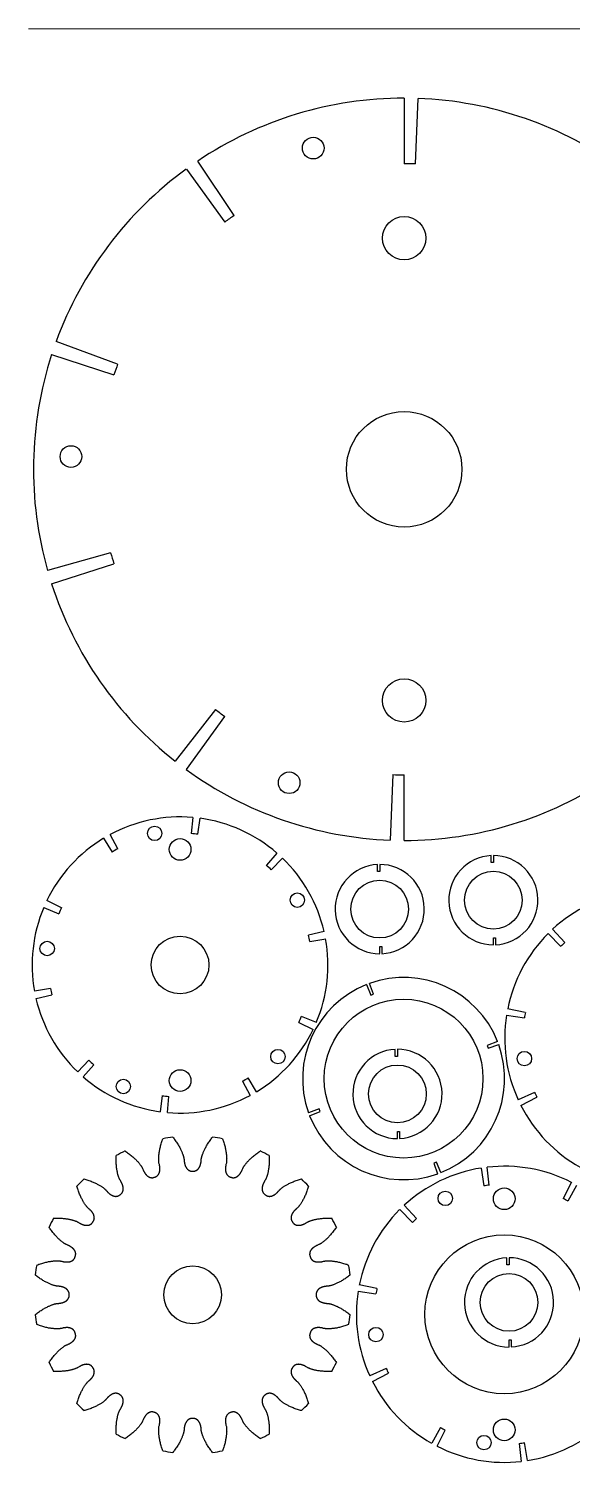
# Model space of a CAD drawing. Header units: millimetres. Extents: x 10 to 216, y 1 to 200.
# Drawn here: x 10.5 to 85.8, y 1.3 to 199.8 of the extents above; entities that cross this region are included whole.
import ezdxf

# ---------------------------------------------------------------- set-up
doc = ezdxf.new("R2010")
doc.units = ezdxf.units.MM

msp = doc.modelspace()

# ---------------------------------------------------------------- linework, layer by layer
at = {"color": 7, "linetype": 'Continuous', "lineweight": 18}
msp.add_line((10.46, 199.82), (209.36, 199.82), dxfattribs=at)
at = {"color": 7, "linetype": 'Continuous', "lineweight": 25}
for p, q in [((62.51, 190.19), (62.51, 181.12)), ((64.1, 181.09), (64.45, 190.16)), ((38.95, 173.95), (33.9, 181.49)), ((32.32, 180.38), (37.65, 173.04)), ((22.8, 153.39), (14.28, 156.52)), ((13.65, 154.69), (22.28, 151.89)), ((21.82, 127.27), (13.09, 124.79)), ((13.65, 122.94), (22.28, 125.75)), ((36.38, 105.55), (30.77, 98.42)), ((32.32, 97.26), (37.65, 104.6)), ((60.92, 96.55), (60.58, 87.48)), ((62.51, 87.44), (62.51, 96.52)), ((33.2, 90.61), (33.01, 88.38)), ((33.92, 88.28), (34.23, 90.5)), ((20.86, 87.74), (22.02, 85.82)), ((22.82, 86.27), (21.76, 88.25)), ((44.88, 85.68), (43.41, 83.99)), ((44.08, 83.37), (45.63, 84.99)), ((58.82, 83.13), (58.82, 84.1)), ((59.12, 84.11), (59.12, 83.13)), ((74.57, 84.36), (74.57, 85.33)), ((74.87, 84.36), (74.57, 84.36)), ((74.87, 85.33), (74.87, 84.36)), ((59.12, 83.13), (58.82, 83.13)), ((12.57, 78.16), (14.64, 77.29)), ((15.01, 78.12), (12.99, 79.1)), ((51.42, 74.83), (49.24, 74.33)), ((49.42, 73.43), (51.63, 73.83)), ((74.87, 72.98), (74.87, 73.96)), ((74.87, 73.96), (75.17, 73.96)), ((75.17, 73.96), (75.17, 72.99)), ((82.45, 74.54), (84.22, 72.77)), ((84.76, 73.3), (83.07, 75.14)), ((59.12, 71.76), (59.12, 72.73)), ((59.12, 72.73), (59.41, 72.73)), ((59.41, 72.73), (59.41, 71.76)), ((58.24, 66.17), (57.71, 67.64)), ((13.49, 66.94), (11.28, 66.55)), ((11.49, 65.54), (13.67, 66.05)), ((57.29, 67.48), (57.87, 66.02)), ((57.87, 66.02), (58.24, 66.17)), ((79.3, 63.6), (76.85, 64.1)), ((47.89, 62.25), (49.91, 61.27)), ((50.34, 62.21), (48.27, 63.08)), ((76.7, 63.25), (79.17, 62.86)), ((75.45, 59.61), (73.99, 59.03)), ((61.28, 57.54), (61.28, 58.51)), ((61.58, 58.52), (61.58, 57.54)), ((73.99, 59.03), (74.14, 58.66)), ((74.14, 58.66), (75.61, 59.18)), ((18.82, 57), (17.27, 55.38)), ((18.03, 54.69), (19.5, 56.39)), ((61.58, 57.54), (61.28, 57.54)), ((40.09, 54.1), (41.15, 52.13)), ((42.04, 52.63), (40.88, 54.55)), ((28.99, 52.1), (28.68, 49.88)), ((29.7, 49.76), (29.9, 52)), ((80.58, 52.55), (78.31, 51.51)), ((78.68, 50.74), (80.91, 51.87)), ((50.73, 50.27), (49.25, 49.74)), ((49.41, 49.32), (50.87, 49.9)), ((50.87, 49.9), (50.73, 50.27)), ((61.58, 46.17), (61.58, 47.14)), ((61.58, 47.14), (61.88, 47.14)), ((61.88, 47.14), (61.88, 46.17)), ((67, 42.9), (66.63, 42.76)), ((66.63, 42.76), (67.15, 41.28)), ((67.58, 41.44), (67, 42.9)), ((73.17, 42.08), (73.57, 39.61)), ((74.31, 39.72), (74.03, 42.2)), ((85.69, 40.1), (84.55, 37.87)), ((85.22, 37.52), (86.45, 39.69)), ((61.89, 36.33), (63.65, 34.56)), ((64.2, 35.08), (62.51, 36.92)), ((76.74, 28.68), (76.74, 29.65)), ((77.04, 28.68), (76.74, 28.68)), ((77.04, 29.66), (77.04, 28.68)), ((58.74, 25.39), (56.29, 25.89)), ((56.13, 25.04), (58.6, 24.65)), ((77.04, 17.31), (77.04, 18.28)), ((77.04, 18.28), (77.33, 18.28)), ((77.33, 18.28), (77.33, 17.31)), ((60.01, 14.34), (57.74, 13.3)), ((58.12, 12.53), (60.34, 13.66)), ((67.54, 6.15), (66.32, 3.98)), ((67.07, 3.57), (68.21, 5.8)), ((79.59, 1.59), (79.2, 4.06)), ((78.45, 3.95), (78.74, 1.47))]:
    msp.add_line(p, q, dxfattribs=at)
for centre, radius in [((49.91, 183.29), 1.5), ((62.51, 170.82), 3), ((62.51, 138.82), 8), ((16.33, 140.58), 1.5), ((62.51, 106.82), 3), ((46.57, 95.43), 1.5), ((27.93, 88.41), 1), ((31.45, 86.19), 1.5), ((59.12, 77.93), 4), ((74.87, 79.16), 4), ((47.7, 79.17), 1), ((13.03, 72.47), 1), ((31.45, 70.19), 4), ((62.43, 54.46), 11), ((45.02, 57.51), 1), ((79.17, 57.23), 1), ((31.45, 54.19), 1.5), ((61.58, 52.34), 4), ((23.59, 53.37), 1), ((68.21, 37.87), 1), ((76.38, 37.83), 1.5), ((76.38, 21.83), 11), ((33.2, 24.53), 4), ((77.04, 23.48), 4), ((58.6, 19.02), 1), ((76.38, 5.83), 1.5), ((73.57, 4.06), 1)]:
    msp.add_circle(centre, radius, dxfattribs=at)
for centre, radius, start, end in [((62.51, 138.82), 51.38, 90, 123.8452), ((62.51, 138.82), 51.38, 54, 87.8452), ((62.51, 138.82), 42.3, 87.8452, 90), ((62.51, 138.82), 51.38, 126, 159.8452), ((62.51, 138.82), 42.3, 123.8452, 126), ((62.51, 138.82), 51.38, 162, 195.8452), ((62.51, 138.82), 42.3, 159.8452, 162), ((62.51, 138.82), 42.3, 195.8452, 198), ((62.51, 138.82), 51.38, 198, 231.8452), ((62.51, 138.82), 42.3, 231.8452, 234), ((62.51, 138.82), 51.38, 234, 267.8452), ((62.51, 138.82), 42.3, 267.8452, 270), ((62.51, 138.82), 51.38, 270, 303.8452), ((31.45, 70.19), 20.5, 85.1019, 118.2299), ((31.45, 70.19), 20.5, 49.1019, 82.2299), ((31.45, 70.19), 20.5, 121.1019, 154.2299), ((31.45, 70.19), 18.26, 82.2299, 85.1019), ((31.45, 70.19), 18.26, 118.2299, 121.1019), ((31.45, 70.19), 18.26, 46.2299, 49.1019), ((31.45, 70.19), 20.5, 13.1019, 46.2299), ((59.12, 77.93), 6.18, 92.76, 270), ((59.12, 77.93), 6.18, 272.76, 90), ((74.87, 79.16), 6.18, 92.76, 270), ((74.87, 79.16), 6.18, 272.76, 90), ((96.95, 60.05), 20.5, 99, 132.5964), ((31.45, 70.19), 20.5, 157.1019, 190.2299), ((31.45, 70.19), 18.26, 154.2299, 157.1019), ((31.45, 70.19), 18.26, 10.2299, 13.1019), ((31.45, 70.19), 20.5, 337.1019, 10.2299), ((96.95, 60.05), 20.5, 135, 168.5964), ((96.95, 60.05), 18, 132.5964, 135), ((62.43, 54.46), 14, 21.5558, 109.7135), ((31.45, 70.19), 20.5, 193.1019, 226.2299), ((31.45, 70.19), 18.26, 190.2299, 193.1019), ((62.43, 54.46), 14, 111.5558, 199.7135), ((96.95, 60.05), 18, 168.5964, 171), ((31.45, 70.19), 18.26, 334.2299, 337.1019), ((96.95, 60.05), 20.5, 171, 204.5964), ((31.45, 70.19), 20.5, 301.1019, 334.2299), ((61.58, 52.34), 6.18, 92.76, 270), ((61.58, 52.34), 6.18, 272.76, 90), ((62.43, 54.46), 14, 291.5558, 19.7135), ((31.45, 70.19), 18.26, 226.2299, 229.1019), ((31.45, 70.19), 20.5, 229.1019, 262.2299), ((31.45, 70.19), 18.26, 298.2299, 301.1019), ((31.45, 70.19), 18.26, 262.2299, 265.1019), ((31.45, 70.19), 20.5, 265.1019, 298.2299), ((96.95, 60.05), 18, 204.5964, 207), ((96.95, 60.05), 20.5, 207, 240.5964), ((62.43, 54.46), 14, 201.5558, 289.7135), ((33.2, 24.53), 22, 97.1903, 100.8097), ((33.2, 24.53), 22, 79.1903, 82.8097), ((33.2, 24.53), 22, 115.1903, 118.8097), ((33.2, 24.53), 22, 61.1903, 64.8097), ((76.38, 21.83), 20.5, 99, 132.5964), ((76.38, 21.83), 20.5, 63, 96.5964), ((33.2, 24.53), 22, 133.1903, 136.8097), ((33.2, 24.53), 22, 43.1903, 46.8097), ((76.38, 21.83), 18, 96.5964, 99), ((76.38, 21.83), 18, 60.5964, 63), ((76.38, 21.83), 20.5, 135, 168.5964), ((33.2, 24.53), 22, 151.1903, 154.8097), ((33.2, 24.53), 22, 25.1903, 28.8097), ((76.38, 21.83), 18, 132.5964, 135), ((33.2, 24.53), 22, 169.1903, 172.8097), ((33.2, 24.53), 22, 7.1903, 10.8097), ((77.04, 23.48), 6.18, 92.76, 270), ((77.04, 23.48), 6.18, 272.76, 90), ((76.38, 21.83), 20.5, 171, 204.5964), ((76.38, 21.83), 18, 168.5964, 171), ((33.2, 24.53), 22, 187.1903, 190.8097), ((33.2, 24.53), 22, 349.1903, 352.8097), ((33.2, 24.53), 22, 205.1903, 208.8097), ((33.2, 24.53), 22, 331.1903, 334.8097), ((76.38, 21.83), 18, 204.5964, 207), ((76.38, 21.83), 20.5, 207, 240.5964), ((33.2, 24.53), 22, 223.1903, 226.8097), ((33.2, 24.53), 22, 313.1903, 316.8097), ((76.38, 21.83), 18, 240.5964, 243), ((76.38, 21.83), 20.5, 279, 312.5964), ((33.2, 24.53), 22, 241.1903, 244.8097), ((33.2, 24.53), 22, 295.1903, 298.8097), ((76.38, 21.83), 18, 276.5964, 279), ((33.2, 24.53), 22, 259.1903, 262.8097), ((33.2, 24.53), 22, 277.1903, 280.8097), ((76.38, 21.83), 20.5, 243, 276.5964)]:
    msp.add_arc(centre, radius, start, end, dxfattribs=at)
for points in [[(23.83, 44.43), (23.99, 44.33), (24.23, 44.16), (24.54, 43.92), (24.78, 43.74), (24.99, 43.55), (25.18, 43.38), (25.35, 43.21), (25.51, 43.05), (25.65, 42.89), (25.77, 42.75), (25.87, 42.61), (25.97, 42.49), (26.04, 42.38), (26.11, 42.28), (26.16, 42.2), (26.2, 42.13), (26.23, 42.07), (26.28, 41.97), (26.31, 41.87), (26.36, 41.76), (26.39, 41.7), (26.42, 41.65), (26.44, 41.59), (26.47, 41.54), (26.5, 41.49), (26.53, 41.44), (26.56, 41.39), (26.59, 41.34), (26.63, 41.3), (26.66, 41.25), (26.69, 41.21), (26.73, 41.17), (26.77, 41.13), (26.8, 41.09), (26.84, 41.05), (26.88, 41.02), (26.92, 40.98), (26.96, 40.95), (27.01, 40.92), (27.05, 40.89), (27.1, 40.86), (27.15, 40.83), (27.2, 40.81), (27.26, 40.79), (27.32, 40.77), (27.38, 40.76), (27.44, 40.75), (27.5, 40.74), (27.57, 40.74), (27.64, 40.74), (27.7, 40.75), (27.76, 40.76), (27.83, 40.78), (27.91, 40.81), (27.98, 40.83), (28.05, 40.86), (28.11, 40.88), (28.17, 40.91), (28.22, 40.95), (28.28, 40.99), (28.32, 41.03), (28.37, 41.08), (28.41, 41.13), (28.44, 41.17), (28.48, 41.22), (28.5, 41.27), (28.53, 41.32), (28.55, 41.37), (28.57, 41.42), (28.59, 41.48), (28.6, 41.53), (28.62, 41.58), (28.63, 41.63), (28.64, 41.68), (28.64, 41.74), (28.65, 41.79), (28.65, 41.85), (28.66, 41.9), (28.66, 41.96), (28.66, 42.01), (28.65, 42.07), (28.65, 42.13), (28.65, 42.19), (28.64, 42.24), (28.63, 42.3), (28.62, 42.36), (28.61, 42.43), (28.6, 42.49), (28.57, 42.6), (28.54, 42.71), (28.52, 42.82), (28.51, 42.88), (28.5, 42.96), (28.5, 43.06), (28.49, 43.18), (28.49, 43.31), (28.49, 43.46), (28.5, 43.64), (28.51, 43.82), (28.53, 44.03), (28.57, 44.25), (28.61, 44.49), (28.66, 44.75), (28.72, 45.02), (28.8, 45.31), (28.91, 45.68), (29.01, 45.96), (29.07, 46.14)], [(30.44, 46.35), (30.56, 46.21), (30.74, 45.97), (30.96, 45.65), (31.12, 45.4), (31.27, 45.16), (31.4, 44.93), (31.51, 44.72), (31.61, 44.52), (31.69, 44.33), (31.76, 44.15), (31.82, 43.99), (31.87, 43.85), (31.91, 43.72), (31.94, 43.61), (31.96, 43.51), (31.98, 43.43), (31.99, 43.37), (32.01, 43.26), (32.01, 43.15), (32.02, 43.03), (32.03, 42.97), (32.04, 42.91), (32.05, 42.85), (32.06, 42.79), (32.07, 42.73), (32.08, 42.67), (32.1, 42.61), (32.11, 42.56), (32.13, 42.51), (32.15, 42.45), (32.17, 42.4), (32.19, 42.35), (32.21, 42.3), (32.23, 42.25), (32.26, 42.21), (32.29, 42.16), (32.31, 42.11), (32.34, 42.07), (32.38, 42.03), (32.41, 41.98), (32.45, 41.94), (32.49, 41.9), (32.53, 41.86), (32.58, 41.83), (32.62, 41.79), (32.68, 41.76), (32.73, 41.73), (32.79, 41.71), (32.85, 41.68), (32.92, 41.67), (32.99, 41.65), (33.05, 41.65), (33.12, 41.65), (33.2, 41.65), (33.28, 41.65), (33.35, 41.65), (33.41, 41.65), (33.48, 41.67), (33.54, 41.68), (33.61, 41.71), (33.66, 41.73), (33.72, 41.76), (33.77, 41.79), (33.82, 41.83), (33.87, 41.86), (33.91, 41.9), (33.95, 41.94), (33.99, 41.98), (34.02, 42.03), (34.05, 42.07), (34.08, 42.11), (34.11, 42.16), (34.14, 42.21), (34.16, 42.25), (34.19, 42.3), (34.21, 42.35), (34.23, 42.4), (34.25, 42.45), (34.26, 42.51), (34.28, 42.56), (34.3, 42.61), (34.31, 42.67), (34.32, 42.73), (34.34, 42.79), (34.35, 42.85), (34.36, 42.91), (34.37, 42.97), (34.37, 43.03), (34.39, 43.15), (34.39, 43.26), (34.4, 43.37), (34.41, 43.43), (34.43, 43.51), (34.45, 43.61), (34.49, 43.72), (34.52, 43.85), (34.57, 43.99), (34.63, 44.15), (34.71, 44.33), (34.79, 44.52), (34.89, 44.72), (35, 44.93), (35.13, 45.16), (35.27, 45.4), (35.43, 45.65), (35.66, 45.97), (35.83, 46.21), (35.95, 46.35)], [(37.32, 46.14), (37.39, 45.96), (37.49, 45.68), (37.6, 45.31), (37.68, 45.02), (37.74, 44.75), (37.79, 44.49), (37.83, 44.25), (37.86, 44.03), (37.88, 43.82), (37.9, 43.64), (37.91, 43.46), (37.91, 43.31), (37.9, 43.18), (37.9, 43.06), (37.89, 42.96), (37.88, 42.88), (37.87, 42.82), (37.86, 42.71), (37.82, 42.6), (37.8, 42.49), (37.79, 42.43), (37.77, 42.36), (37.77, 42.3), (37.76, 42.24), (37.75, 42.19), (37.75, 42.13), (37.74, 42.07), (37.74, 42.01), (37.74, 41.96), (37.74, 41.9), (37.74, 41.85), (37.75, 41.79), (37.75, 41.74), (37.76, 41.68), (37.77, 41.63), (37.78, 41.58), (37.79, 41.53), (37.81, 41.48), (37.82, 41.42), (37.84, 41.37), (37.87, 41.32), (37.89, 41.27), (37.92, 41.22), (37.95, 41.17), (37.99, 41.13), (38.03, 41.08), (38.07, 41.03), (38.12, 40.99), (38.17, 40.95), (38.23, 40.91), (38.29, 40.88), (38.35, 40.86), (38.41, 40.83), (38.49, 40.81), (38.56, 40.78), (38.63, 40.76), (38.69, 40.75), (38.76, 40.74), (38.83, 40.74), (38.89, 40.74), (38.96, 40.75), (39.02, 40.76), (39.08, 40.77), (39.14, 40.79), (39.19, 40.81), (39.24, 40.83), (39.29, 40.86), (39.34, 40.89), (39.39, 40.92), (39.43, 40.95), (39.47, 40.98), (39.52, 41.02), (39.55, 41.05), (39.59, 41.09), (39.63, 41.13), (39.67, 41.17), (39.7, 41.21), (39.74, 41.25), (39.77, 41.3), (39.8, 41.34), (39.83, 41.39), (39.86, 41.44), (39.89, 41.49), (39.92, 41.54), (39.95, 41.59), (39.98, 41.65), (40.01, 41.7), (40.03, 41.76), (40.08, 41.87), (40.12, 41.97), (40.17, 42.07), (40.2, 42.13), (40.24, 42.2), (40.29, 42.28), (40.35, 42.38), (40.43, 42.49), (40.52, 42.61), (40.63, 42.75), (40.75, 42.89), (40.89, 43.05), (41.04, 43.21), (41.22, 43.38), (41.41, 43.55), (41.62, 43.74), (41.85, 43.92), (42.16, 44.16), (42.4, 44.33), (42.56, 44.43)], [(18.14, 40.57), (18.32, 40.52), (18.6, 40.43), (18.97, 40.3), (19.25, 40.19), (19.51, 40.09), (19.75, 39.98), (19.96, 39.87), (20.16, 39.76), (20.34, 39.66), (20.5, 39.56), (20.64, 39.47), (20.77, 39.38), (20.88, 39.3), (20.97, 39.22), (21.04, 39.16), (21.1, 39.1), (21.15, 39.06), (21.22, 38.98), (21.29, 38.89), (21.37, 38.81), (21.41, 38.76), (21.46, 38.71), (21.5, 38.67), (21.54, 38.63), (21.59, 38.59), (21.63, 38.55), (21.68, 38.51), (21.72, 38.48), (21.77, 38.45), (21.81, 38.41), (21.86, 38.38), (21.9, 38.35), (21.95, 38.33), (22, 38.3), (22.05, 38.28), (22.09, 38.26), (22.14, 38.24), (22.2, 38.22), (22.25, 38.2), (22.3, 38.19), (22.35, 38.18), (22.41, 38.17), (22.47, 38.16), (22.52, 38.16), (22.58, 38.16), (22.65, 38.16), (22.71, 38.17), (22.77, 38.19), (22.83, 38.2), (22.9, 38.23), (22.96, 38.26), (23.01, 38.29), (23.07, 38.33), (23.13, 38.38), (23.2, 38.42), (23.26, 38.47), (23.3, 38.51), (23.35, 38.56), (23.39, 38.61), (23.43, 38.66), (23.46, 38.72), (23.49, 38.78), (23.51, 38.83), (23.53, 38.89), (23.55, 38.95), (23.56, 39), (23.57, 39.06), (23.57, 39.11), (23.58, 39.17), (23.58, 39.22), (23.58, 39.28), (23.57, 39.33), (23.57, 39.38), (23.56, 39.44), (23.55, 39.49), (23.54, 39.54), (23.52, 39.59), (23.51, 39.65), (23.49, 39.7), (23.47, 39.75), (23.46, 39.81), (23.43, 39.86), (23.41, 39.91), (23.39, 39.97), (23.36, 40.02), (23.33, 40.08), (23.3, 40.13), (23.27, 40.19), (23.21, 40.29), (23.15, 40.38), (23.1, 40.48), (23.07, 40.54), (23.04, 40.61), (23, 40.7), (22.96, 40.81), (22.91, 40.94), (22.87, 41.08), (22.82, 41.25), (22.78, 41.43), (22.74, 41.63), (22.7, 41.86), (22.66, 42.1), (22.63, 42.35), (22.61, 42.63), (22.59, 42.93), (22.58, 43.32), (22.59, 43.61), (22.6, 43.8)], [(43.8, 43.8), (43.81, 43.61), (43.81, 43.32), (43.8, 42.93), (43.79, 42.63), (43.77, 42.35), (43.74, 42.1), (43.7, 41.86), (43.66, 41.63), (43.62, 41.43), (43.57, 41.25), (43.53, 41.08), (43.48, 40.94), (43.44, 40.81), (43.4, 40.7), (43.36, 40.61), (43.33, 40.54), (43.3, 40.48), (43.25, 40.38), (43.18, 40.29), (43.12, 40.19), (43.09, 40.13), (43.06, 40.08), (43.04, 40.02), (43.01, 39.97), (42.99, 39.91), (42.96, 39.86), (42.94, 39.81), (42.92, 39.75), (42.9, 39.7), (42.89, 39.65), (42.87, 39.59), (42.86, 39.54), (42.85, 39.49), (42.84, 39.44), (42.83, 39.38), (42.82, 39.33), (42.82, 39.28), (42.82, 39.22), (42.82, 39.17), (42.82, 39.11), (42.83, 39.06), (42.84, 39), (42.85, 38.95), (42.86, 38.89), (42.88, 38.83), (42.91, 38.78), (42.93, 38.72), (42.97, 38.66), (43, 38.61), (43.05, 38.56), (43.09, 38.51), (43.14, 38.47), (43.2, 38.42), (43.26, 38.38), (43.32, 38.33), (43.38, 38.29), (43.44, 38.26), (43.5, 38.23), (43.56, 38.2), (43.63, 38.19), (43.69, 38.17), (43.75, 38.16), (43.81, 38.16), (43.87, 38.16), (43.93, 38.16), (43.99, 38.17), (44.04, 38.18), (44.1, 38.19), (44.15, 38.2), (44.2, 38.22), (44.25, 38.24), (44.3, 38.26), (44.35, 38.28), (44.4, 38.3), (44.45, 38.33), (44.49, 38.35), (44.54, 38.38), (44.58, 38.41), (44.63, 38.45), (44.67, 38.48), (44.72, 38.51), (44.76, 38.55), (44.81, 38.59), (44.85, 38.63), (44.9, 38.67), (44.94, 38.71), (44.98, 38.76), (45.03, 38.81), (45.1, 38.89), (45.17, 38.98), (45.25, 39.06), (45.29, 39.1), (45.35, 39.16), (45.43, 39.22), (45.52, 39.3), (45.63, 39.38), (45.75, 39.47), (45.9, 39.56), (46.06, 39.66), (46.24, 39.76), (46.43, 39.87), (46.65, 39.98), (46.89, 40.09), (47.15, 40.19), (47.42, 40.3), (47.79, 40.43), (48.07, 40.52), (48.26, 40.57)], [(13.92, 35.13), (14.11, 35.14), (14.4, 35.14), (14.8, 35.13), (15.09, 35.12), (15.37, 35.09), (15.63, 35.06), (15.87, 35.03), (16.09, 34.99), (16.29, 34.95), (16.48, 34.9), (16.64, 34.86), (16.79, 34.81), (16.91, 34.77), (17.02, 34.72), (17.12, 34.69), (17.19, 34.65), (17.25, 34.63), (17.34, 34.57), (17.43, 34.51), (17.54, 34.45), (17.59, 34.42), (17.65, 34.39), (17.7, 34.36), (17.76, 34.34), (17.81, 34.31), (17.86, 34.29), (17.92, 34.27), (17.97, 34.25), (18.02, 34.23), (18.08, 34.22), (18.13, 34.2), (18.18, 34.19), (18.24, 34.18), (18.29, 34.17), (18.34, 34.16), (18.4, 34.15), (18.45, 34.15), (18.5, 34.15), (18.56, 34.15), (18.61, 34.15), (18.67, 34.16), (18.72, 34.17), (18.78, 34.18), (18.83, 34.19), (18.89, 34.21), (18.95, 34.23), (19, 34.26), (19.06, 34.29), (19.11, 34.33), (19.17, 34.37), (19.22, 34.42), (19.26, 34.47), (19.3, 34.52), (19.35, 34.59), (19.4, 34.65), (19.43, 34.71), (19.47, 34.77), (19.5, 34.83), (19.52, 34.89), (19.54, 34.95), (19.55, 35.02), (19.56, 35.08), (19.57, 35.14), (19.57, 35.2), (19.56, 35.26), (19.56, 35.32), (19.55, 35.37), (19.54, 35.43), (19.52, 35.48), (19.51, 35.53), (19.49, 35.58), (19.47, 35.63), (19.45, 35.68), (19.42, 35.73), (19.4, 35.77), (19.37, 35.82), (19.34, 35.87), (19.31, 35.91), (19.28, 35.96), (19.25, 36), (19.21, 36.05), (19.17, 36.09), (19.14, 36.14), (19.1, 36.18), (19.05, 36.22), (19.01, 36.27), (18.97, 36.31), (18.92, 36.35), (18.83, 36.43), (18.74, 36.5), (18.66, 36.58), (18.62, 36.62), (18.57, 36.68), (18.5, 36.76), (18.43, 36.85), (18.35, 36.96), (18.26, 37.08), (18.16, 37.22), (18.06, 37.38), (17.96, 37.56), (17.86, 37.76), (17.75, 37.98), (17.64, 38.22), (17.53, 38.47), (17.42, 38.75), (17.29, 39.12), (17.21, 39.4), (17.16, 39.58)], [(49.24, 39.58), (49.19, 39.4), (49.1, 39.12), (48.97, 38.75), (48.87, 38.47), (48.76, 38.22), (48.65, 37.98), (48.54, 37.76), (48.43, 37.56), (48.33, 37.38), (48.23, 37.22), (48.14, 37.08), (48.05, 36.96), (47.97, 36.85), (47.9, 36.76), (47.83, 36.68), (47.78, 36.62), (47.73, 36.58), (47.65, 36.5), (47.56, 36.43), (47.48, 36.35), (47.43, 36.31), (47.39, 36.27), (47.34, 36.22), (47.3, 36.18), (47.26, 36.14), (47.22, 36.09), (47.19, 36.05), (47.15, 36), (47.12, 35.96), (47.09, 35.91), (47.05, 35.87), (47.03, 35.82), (47, 35.77), (46.97, 35.73), (46.95, 35.68), (46.93, 35.63), (46.91, 35.58), (46.89, 35.53), (46.87, 35.48), (46.86, 35.43), (46.85, 35.37), (46.84, 35.32), (46.83, 35.26), (46.83, 35.2), (46.83, 35.14), (46.83, 35.08), (46.84, 35.02), (46.86, 34.95), (46.88, 34.89), (46.9, 34.83), (46.93, 34.77), (46.96, 34.71), (47, 34.65), (47.05, 34.59), (47.09, 34.52), (47.14, 34.47), (47.18, 34.42), (47.23, 34.37), (47.28, 34.33), (47.34, 34.29), (47.39, 34.26), (47.45, 34.23), (47.5, 34.21), (47.56, 34.19), (47.62, 34.18), (47.67, 34.17), (47.73, 34.16), (47.78, 34.15), (47.84, 34.15), (47.89, 34.15), (47.95, 34.15), (48, 34.15), (48.05, 34.16), (48.11, 34.17), (48.16, 34.18), (48.21, 34.19), (48.27, 34.2), (48.32, 34.22), (48.37, 34.23), (48.42, 34.25), (48.48, 34.27), (48.53, 34.29), (48.59, 34.31), (48.64, 34.34), (48.69, 34.36), (48.75, 34.39), (48.8, 34.42), (48.86, 34.45), (48.96, 34.51), (49.05, 34.57), (49.15, 34.63), (49.21, 34.65), (49.28, 34.69), (49.37, 34.72), (49.48, 34.77), (49.61, 34.81), (49.76, 34.86), (49.92, 34.9), (50.1, 34.95), (50.31, 34.99), (50.53, 35.03), (50.77, 35.06), (51.03, 35.09), (51.3, 35.12), (51.6, 35.13), (51.99, 35.14), (52.29, 35.14), (52.48, 35.13)], [(11.59, 28.65), (11.77, 28.72), (12.04, 28.81), (12.42, 28.93), (12.71, 29), (12.98, 29.07), (13.23, 29.12), (13.47, 29.16), (13.69, 29.19), (13.9, 29.21), (14.09, 29.23), (14.26, 29.23), (14.41, 29.24), (14.55, 29.23), (14.66, 29.23), (14.76, 29.22), (14.84, 29.21), (14.91, 29.2), (15.01, 29.18), (15.12, 29.15), (15.24, 29.13), (15.3, 29.11), (15.36, 29.1), (15.42, 29.09), (15.48, 29.09), (15.54, 29.08), (15.6, 29.07), (15.66, 29.07), (15.71, 29.07), (15.77, 29.07), (15.82, 29.07), (15.88, 29.07), (15.93, 29.08), (15.99, 29.08), (16.04, 29.09), (16.09, 29.1), (16.15, 29.11), (16.2, 29.12), (16.25, 29.14), (16.3, 29.15), (16.35, 29.17), (16.4, 29.19), (16.45, 29.22), (16.5, 29.25), (16.55, 29.28), (16.6, 29.32), (16.65, 29.36), (16.69, 29.4), (16.73, 29.45), (16.77, 29.5), (16.81, 29.56), (16.84, 29.62), (16.87, 29.67), (16.89, 29.74), (16.91, 29.82), (16.94, 29.89), (16.96, 29.96), (16.97, 30.02), (16.98, 30.09), (16.99, 30.16), (16.99, 30.22), (16.98, 30.29), (16.97, 30.35), (16.95, 30.41), (16.94, 30.47), (16.91, 30.52), (16.89, 30.57), (16.87, 30.62), (16.84, 30.67), (16.81, 30.72), (16.78, 30.76), (16.74, 30.8), (16.71, 30.84), (16.67, 30.88), (16.64, 30.92), (16.6, 30.96), (16.56, 30.99), (16.52, 31.03), (16.47, 31.06), (16.43, 31.1), (16.38, 31.13), (16.33, 31.16), (16.29, 31.19), (16.24, 31.22), (16.18, 31.25), (16.13, 31.28), (16.08, 31.31), (16.02, 31.34), (15.96, 31.36), (15.86, 31.41), (15.75, 31.45), (15.65, 31.5), (15.6, 31.53), (15.52, 31.57), (15.44, 31.62), (15.34, 31.68), (15.23, 31.76), (15.11, 31.85), (14.98, 31.96), (14.83, 32.08), (14.68, 32.22), (14.52, 32.37), (14.35, 32.55), (14.17, 32.74), (13.99, 32.95), (13.8, 33.18), (13.56, 33.49), (13.39, 33.73), (13.29, 33.89)], [(53.11, 33.89), (53, 33.73), (52.83, 33.49), (52.6, 33.18), (52.41, 32.95), (52.23, 32.74), (52.05, 32.55), (51.88, 32.37), (51.72, 32.22), (51.56, 32.08), (51.42, 31.96), (51.29, 31.85), (51.16, 31.76), (51.05, 31.68), (50.96, 31.62), (50.87, 31.57), (50.8, 31.53), (50.75, 31.5), (50.65, 31.45), (50.54, 31.41), (50.43, 31.36), (50.38, 31.34), (50.32, 31.31), (50.26, 31.28), (50.21, 31.25), (50.16, 31.22), (50.11, 31.19), (50.06, 31.16), (50.01, 31.13), (49.97, 31.1), (49.92, 31.06), (49.88, 31.03), (49.84, 30.99), (49.8, 30.96), (49.76, 30.92), (49.72, 30.88), (49.69, 30.84), (49.65, 30.8), (49.62, 30.76), (49.59, 30.72), (49.56, 30.67), (49.53, 30.62), (49.5, 30.57), (49.48, 30.52), (49.46, 30.47), (49.44, 30.41), (49.43, 30.35), (49.42, 30.29), (49.41, 30.22), (49.41, 30.16), (49.41, 30.09), (49.42, 30.02), (49.44, 29.96), (49.45, 29.89), (49.48, 29.82), (49.5, 29.74), (49.53, 29.67), (49.55, 29.62), (49.59, 29.56), (49.62, 29.5), (49.66, 29.45), (49.71, 29.4), (49.75, 29.36), (49.8, 29.32), (49.85, 29.28), (49.89, 29.25), (49.94, 29.22), (49.99, 29.19), (50.04, 29.17), (50.1, 29.15), (50.15, 29.14), (50.2, 29.12), (50.25, 29.11), (50.3, 29.1), (50.36, 29.09), (50.41, 29.08), (50.46, 29.08), (50.52, 29.07), (50.57, 29.07), (50.63, 29.07), (50.68, 29.07), (50.74, 29.07), (50.8, 29.07), (50.86, 29.08), (50.92, 29.09), (50.98, 29.09), (51.04, 29.1), (51.1, 29.11), (51.16, 29.13), (51.27, 29.15), (51.38, 29.18), (51.49, 29.2), (51.55, 29.21), (51.63, 29.22), (51.73, 29.23), (51.85, 29.23), (51.98, 29.24), (52.14, 29.23), (52.31, 29.23), (52.5, 29.21), (52.7, 29.19), (52.92, 29.16), (53.16, 29.12), (53.42, 29.07), (53.69, 29), (53.98, 28.93), (54.35, 28.81), (54.63, 28.72), (54.81, 28.65)], [(11.37, 21.77), (11.52, 21.89), (11.75, 22.07), (12.08, 22.29), (12.32, 22.45), (12.56, 22.6), (12.79, 22.72), (13.01, 22.84), (13.21, 22.93), (13.4, 23.02), (13.57, 23.09), (13.73, 23.15), (13.88, 23.2), (14.01, 23.24), (14.12, 23.27), (14.21, 23.29), (14.29, 23.31), (14.36, 23.32), (14.47, 23.34), (14.58, 23.34), (14.69, 23.35), (14.76, 23.36), (14.82, 23.37), (14.88, 23.38), (14.94, 23.39), (15, 23.4), (15.05, 23.41), (15.11, 23.43), (15.16, 23.44), (15.22, 23.46), (15.27, 23.48), (15.32, 23.5), (15.37, 23.52), (15.42, 23.54), (15.47, 23.56), (15.52, 23.59), (15.56, 23.61), (15.61, 23.64), (15.65, 23.67), (15.7, 23.7), (15.74, 23.74), (15.78, 23.78), (15.82, 23.82), (15.86, 23.86), (15.9, 23.9), (15.93, 23.95), (15.96, 24), (15.99, 24.06), (16.02, 24.12), (16.04, 24.18), (16.06, 24.25), (16.07, 24.31), (16.08, 24.38), (16.08, 24.45), (16.08, 24.53), (16.08, 24.61), (16.08, 24.68), (16.07, 24.74), (16.06, 24.81), (16.04, 24.87), (16.02, 24.93), (15.99, 24.99), (15.96, 25.05), (15.93, 25.1), (15.9, 25.15), (15.86, 25.19), (15.82, 25.24), (15.78, 25.28), (15.74, 25.31), (15.7, 25.35), (15.65, 25.38), (15.61, 25.41), (15.56, 25.44), (15.52, 25.47), (15.47, 25.49), (15.42, 25.51), (15.37, 25.54), (15.32, 25.56), (15.27, 25.58), (15.22, 25.59), (15.16, 25.61), (15.11, 25.63), (15.05, 25.64), (15, 25.65), (14.94, 25.67), (14.88, 25.68), (14.82, 25.69), (14.76, 25.7), (14.69, 25.7), (14.58, 25.72), (14.47, 25.72), (14.36, 25.73), (14.29, 25.74), (14.21, 25.76), (14.12, 25.78), (14.01, 25.81), (13.88, 25.85), (13.73, 25.9), (13.57, 25.96), (13.4, 26.03), (13.21, 26.12), (13.01, 26.22), (12.79, 26.33), (12.56, 26.46), (12.32, 26.6), (12.08, 26.76), (11.75, 26.99), (11.52, 27.16), (11.37, 27.28)], [(55.03, 27.28), (54.88, 27.16), (54.64, 26.99), (54.32, 26.76), (54.07, 26.6), (53.83, 26.46), (53.61, 26.33), (53.39, 26.22), (53.19, 26.12), (53, 26.03), (52.82, 25.96), (52.66, 25.9), (52.52, 25.85), (52.39, 25.81), (52.28, 25.78), (52.18, 25.76), (52.1, 25.74), (52.04, 25.73), (51.93, 25.72), (51.82, 25.72), (51.7, 25.7), (51.64, 25.7), (51.58, 25.69), (51.52, 25.68), (51.46, 25.67), (51.4, 25.65), (51.34, 25.64), (51.29, 25.63), (51.23, 25.61), (51.18, 25.59), (51.13, 25.58), (51.07, 25.56), (51.02, 25.54), (50.97, 25.51), (50.93, 25.49), (50.88, 25.47), (50.83, 25.44), (50.79, 25.41), (50.74, 25.38), (50.7, 25.35), (50.66, 25.31), (50.61, 25.28), (50.57, 25.24), (50.54, 25.19), (50.5, 25.15), (50.46, 25.1), (50.43, 25.05), (50.4, 24.99), (50.38, 24.93), (50.36, 24.87), (50.34, 24.81), (50.33, 24.74), (50.32, 24.68), (50.32, 24.61), (50.32, 24.53), (50.32, 24.45), (50.32, 24.38), (50.33, 24.31), (50.34, 24.25), (50.36, 24.18), (50.38, 24.12), (50.4, 24.06), (50.43, 24), (50.46, 23.95), (50.5, 23.9), (50.54, 23.86), (50.57, 23.82), (50.61, 23.78), (50.66, 23.74), (50.7, 23.7), (50.74, 23.67), (50.79, 23.64), (50.83, 23.61), (50.88, 23.59), (50.93, 23.56), (50.97, 23.54), (51.02, 23.52), (51.07, 23.5), (51.13, 23.48), (51.18, 23.46), (51.23, 23.44), (51.29, 23.43), (51.34, 23.41), (51.4, 23.4), (51.46, 23.39), (51.52, 23.38), (51.58, 23.37), (51.64, 23.36), (51.7, 23.35), (51.82, 23.34), (51.93, 23.34), (52.04, 23.32), (52.1, 23.31), (52.18, 23.29), (52.28, 23.27), (52.39, 23.24), (52.52, 23.2), (52.66, 23.15), (52.82, 23.09), (53, 23.02), (53.19, 22.93), (53.39, 22.84), (53.61, 22.72), (53.83, 22.6), (54.07, 22.45), (54.32, 22.29), (54.64, 22.07), (54.88, 21.89), (55.03, 21.77)], [(13.29, 15.16), (13.39, 15.32), (13.56, 15.56), (13.8, 15.87), (13.99, 16.1), (14.17, 16.31), (14.35, 16.51), (14.52, 16.68), (14.68, 16.84), (14.83, 16.97), (14.98, 17.1), (15.11, 17.2), (15.23, 17.29), (15.34, 17.37), (15.44, 17.44), (15.52, 17.49), (15.6, 17.53), (15.65, 17.56), (15.75, 17.61), (15.86, 17.64), (15.96, 17.69), (16.02, 17.72), (16.08, 17.74), (16.13, 17.77), (16.18, 17.8), (16.24, 17.83), (16.29, 17.86), (16.33, 17.89), (16.38, 17.92), (16.43, 17.96), (16.47, 17.99), (16.52, 18.02), (16.56, 18.06), (16.6, 18.09), (16.64, 18.13), (16.67, 18.17), (16.71, 18.21), (16.74, 18.25), (16.78, 18.29), (16.81, 18.34), (16.84, 18.38), (16.87, 18.43), (16.89, 18.48), (16.91, 18.53), (16.94, 18.59), (16.95, 18.64), (16.97, 18.7), (16.98, 18.77), (16.99, 18.83), (16.99, 18.9), (16.98, 18.96), (16.97, 19.03), (16.96, 19.09), (16.94, 19.16), (16.91, 19.24), (16.89, 19.31), (16.87, 19.38), (16.84, 19.44), (16.81, 19.5), (16.77, 19.55), (16.73, 19.61), (16.69, 19.65), (16.65, 19.7), (16.6, 19.74), (16.55, 19.77), (16.5, 19.8), (16.45, 19.83), (16.4, 19.86), (16.35, 19.88), (16.3, 19.9), (16.25, 19.92), (16.2, 19.93), (16.15, 19.95), (16.09, 19.96), (16.04, 19.97), (15.99, 19.97), (15.93, 19.98), (15.88, 19.98), (15.82, 19.98), (15.77, 19.98), (15.71, 19.98), (15.66, 19.98), (15.6, 19.98), (15.54, 19.97), (15.48, 19.97), (15.42, 19.96), (15.36, 19.95), (15.3, 19.94), (15.24, 19.93), (15.12, 19.9), (15.01, 19.87), (14.91, 19.85), (14.84, 19.84), (14.76, 19.83), (14.66, 19.83), (14.55, 19.82), (14.41, 19.82), (14.26, 19.82), (14.09, 19.83), (13.9, 19.84), (13.69, 19.86), (13.47, 19.89), (13.23, 19.93), (12.98, 19.99), (12.71, 20.05), (12.42, 20.13), (12.04, 20.24), (11.77, 20.33), (11.59, 20.4)], [(54.81, 20.4), (54.63, 20.33), (54.35, 20.24), (53.98, 20.13), (53.69, 20.05), (53.42, 19.99), (53.16, 19.93), (52.92, 19.89), (52.7, 19.86), (52.5, 19.84), (52.31, 19.83), (52.14, 19.82), (51.98, 19.82), (51.85, 19.82), (51.73, 19.83), (51.63, 19.83), (51.55, 19.84), (51.49, 19.85), (51.38, 19.87), (51.27, 19.9), (51.16, 19.93), (51.1, 19.94), (51.04, 19.95), (50.98, 19.96), (50.92, 19.97), (50.86, 19.97), (50.8, 19.98), (50.74, 19.98), (50.68, 19.98), (50.63, 19.98), (50.57, 19.98), (50.52, 19.98), (50.46, 19.98), (50.41, 19.97), (50.36, 19.97), (50.3, 19.96), (50.25, 19.95), (50.2, 19.93), (50.15, 19.92), (50.1, 19.9), (50.04, 19.88), (49.99, 19.86), (49.94, 19.83), (49.89, 19.8), (49.85, 19.77), (49.8, 19.74), (49.75, 19.7), (49.71, 19.65), (49.66, 19.61), (49.62, 19.55), (49.59, 19.5), (49.55, 19.44), (49.53, 19.38), (49.5, 19.31), (49.48, 19.24), (49.45, 19.16), (49.44, 19.09), (49.42, 19.03), (49.41, 18.96), (49.41, 18.9), (49.41, 18.83), (49.42, 18.77), (49.43, 18.7), (49.44, 18.64), (49.46, 18.59), (49.48, 18.53), (49.5, 18.48), (49.53, 18.43), (49.56, 18.38), (49.59, 18.34), (49.62, 18.29), (49.65, 18.25), (49.69, 18.21), (49.72, 18.17), (49.76, 18.13), (49.8, 18.09), (49.84, 18.06), (49.88, 18.02), (49.92, 17.99), (49.97, 17.96), (50.01, 17.92), (50.06, 17.89), (50.11, 17.86), (50.16, 17.83), (50.21, 17.8), (50.26, 17.77), (50.32, 17.74), (50.38, 17.72), (50.43, 17.69), (50.54, 17.64), (50.65, 17.61), (50.75, 17.56), (50.8, 17.53), (50.87, 17.49), (50.96, 17.44), (51.05, 17.37), (51.16, 17.29), (51.29, 17.2), (51.42, 17.1), (51.56, 16.97), (51.72, 16.84), (51.88, 16.68), (52.05, 16.51), (52.23, 16.31), (52.41, 16.1), (52.6, 15.87), (52.83, 15.56), (53, 15.32), (53.11, 15.16)], [(17.16, 9.47), (17.21, 9.65), (17.29, 9.93), (17.42, 10.3), (17.53, 10.58), (17.64, 10.84), (17.75, 11.07), (17.86, 11.29), (17.96, 11.49), (18.06, 11.67), (18.16, 11.83), (18.26, 11.97), (18.35, 12.1), (18.43, 12.2), (18.5, 12.3), (18.57, 12.37), (18.62, 12.43), (18.66, 12.48), (18.74, 12.55), (18.83, 12.62), (18.92, 12.7), (18.97, 12.74), (19.01, 12.79), (19.05, 12.83), (19.1, 12.87), (19.14, 12.92), (19.17, 12.96), (19.21, 13.01), (19.25, 13.05), (19.28, 13.1), (19.31, 13.14), (19.34, 13.19), (19.37, 13.23), (19.4, 13.28), (19.42, 13.33), (19.45, 13.37), (19.47, 13.42), (19.49, 13.47), (19.51, 13.52), (19.52, 13.58), (19.54, 13.63), (19.55, 13.68), (19.56, 13.74), (19.56, 13.79), (19.57, 13.85), (19.57, 13.91), (19.56, 13.97), (19.55, 14.04), (19.54, 14.1), (19.52, 14.16), (19.5, 14.23), (19.47, 14.29), (19.43, 14.34), (19.4, 14.4), (19.35, 14.46), (19.3, 14.53), (19.26, 14.58), (19.22, 14.63), (19.17, 14.68), (19.11, 14.72), (19.06, 14.76), (19, 14.79), (18.95, 14.82), (18.89, 14.84), (18.83, 14.86), (18.78, 14.88), (18.72, 14.89), (18.67, 14.9), (18.61, 14.9), (18.56, 14.9), (18.5, 14.91), (18.45, 14.9), (18.4, 14.9), (18.34, 14.89), (18.29, 14.89), (18.24, 14.88), (18.18, 14.87), (18.13, 14.85), (18.08, 14.84), (18.02, 14.82), (17.97, 14.8), (17.92, 14.78), (17.86, 14.76), (17.81, 14.74), (17.76, 14.72), (17.7, 14.69), (17.65, 14.66), (17.59, 14.63), (17.54, 14.6), (17.43, 14.54), (17.34, 14.48), (17.25, 14.43), (17.19, 14.4), (17.12, 14.37), (17.02, 14.33), (16.91, 14.29), (16.79, 14.24), (16.64, 14.2), (16.48, 14.15), (16.29, 14.11), (16.09, 14.06), (15.87, 14.02), (15.63, 13.99), (15.37, 13.96), (15.09, 13.94), (14.8, 13.92), (14.4, 13.91), (14.11, 13.92), (13.92, 13.92)], [(52.48, 13.92), (52.29, 13.92), (51.99, 13.91), (51.6, 13.92), (51.3, 13.94), (51.03, 13.96), (50.77, 13.99), (50.53, 14.02), (50.31, 14.06), (50.1, 14.11), (49.92, 14.15), (49.76, 14.2), (49.61, 14.24), (49.48, 14.29), (49.37, 14.33), (49.28, 14.37), (49.21, 14.4), (49.15, 14.43), (49.05, 14.48), (48.96, 14.54), (48.86, 14.6), (48.8, 14.63), (48.75, 14.66), (48.69, 14.69), (48.64, 14.72), (48.59, 14.74), (48.53, 14.76), (48.48, 14.78), (48.42, 14.8), (48.37, 14.82), (48.32, 14.84), (48.27, 14.85), (48.21, 14.87), (48.16, 14.88), (48.11, 14.89), (48.05, 14.89), (48, 14.9), (47.95, 14.9), (47.89, 14.91), (47.84, 14.9), (47.78, 14.9), (47.73, 14.9), (47.67, 14.89), (47.62, 14.88), (47.56, 14.86), (47.5, 14.84), (47.45, 14.82), (47.39, 14.79), (47.34, 14.76), (47.28, 14.72), (47.23, 14.68), (47.18, 14.63), (47.14, 14.58), (47.09, 14.53), (47.05, 14.46), (47, 14.4), (46.96, 14.34), (46.93, 14.29), (46.9, 14.23), (46.88, 14.16), (46.86, 14.1), (46.84, 14.04), (46.83, 13.97), (46.83, 13.91), (46.83, 13.85), (46.83, 13.79), (46.84, 13.74), (46.85, 13.68), (46.86, 13.63), (46.87, 13.58), (46.89, 13.52), (46.91, 13.47), (46.93, 13.42), (46.95, 13.37), (46.97, 13.33), (47, 13.28), (47.03, 13.23), (47.05, 13.19), (47.09, 13.14), (47.12, 13.1), (47.15, 13.05), (47.19, 13.01), (47.22, 12.96), (47.26, 12.92), (47.3, 12.87), (47.34, 12.83), (47.39, 12.79), (47.43, 12.74), (47.48, 12.7), (47.56, 12.62), (47.65, 12.55), (47.73, 12.48), (47.78, 12.43), (47.83, 12.37), (47.9, 12.3), (47.97, 12.2), (48.05, 12.1), (48.14, 11.97), (48.23, 11.83), (48.33, 11.67), (48.43, 11.49), (48.54, 11.29), (48.65, 11.07), (48.76, 10.84), (48.87, 10.58), (48.97, 10.3), (49.1, 9.93), (49.19, 9.65), (49.24, 9.47)], [(22.6, 5.25), (22.59, 5.44), (22.58, 5.73), (22.59, 6.12), (22.61, 6.42), (22.63, 6.7), (22.66, 6.96), (22.7, 7.2), (22.74, 7.42), (22.78, 7.62), (22.82, 7.8), (22.87, 7.97), (22.91, 8.12), (22.96, 8.24), (23, 8.35), (23.04, 8.44), (23.07, 8.52), (23.1, 8.57), (23.15, 8.67), (23.21, 8.76), (23.27, 8.87), (23.3, 8.92), (23.33, 8.98), (23.36, 9.03), (23.39, 9.08), (23.41, 9.14), (23.43, 9.19), (23.46, 9.25), (23.47, 9.3), (23.49, 9.35), (23.51, 9.41), (23.52, 9.46), (23.54, 9.51), (23.55, 9.57), (23.56, 9.62), (23.57, 9.67), (23.57, 9.72), (23.58, 9.78), (23.58, 9.83), (23.58, 9.89), (23.57, 9.94), (23.57, 9.99), (23.56, 10.05), (23.55, 10.11), (23.53, 10.16), (23.51, 10.22), (23.49, 10.28), (23.46, 10.33), (23.43, 10.39), (23.39, 10.44), (23.35, 10.5), (23.3, 10.54), (23.26, 10.59), (23.2, 10.63), (23.13, 10.68), (23.07, 10.72), (23.01, 10.76), (22.96, 10.8), (22.9, 10.82), (22.83, 10.85), (22.77, 10.87), (22.71, 10.88), (22.65, 10.89), (22.58, 10.89), (22.52, 10.9), (22.47, 10.89), (22.41, 10.89), (22.35, 10.88), (22.3, 10.87), (22.25, 10.85), (22.2, 10.84), (22.14, 10.82), (22.09, 10.8), (22.05, 10.77), (22, 10.75), (21.95, 10.73), (21.9, 10.7), (21.86, 10.67), (21.81, 10.64), (21.77, 10.61), (21.72, 10.57), (21.68, 10.54), (21.63, 10.5), (21.59, 10.46), (21.54, 10.42), (21.5, 10.38), (21.46, 10.34), (21.41, 10.29), (21.37, 10.25), (21.29, 10.16), (21.22, 10.07), (21.15, 9.99), (21.1, 9.95), (21.04, 9.89), (20.97, 9.83), (20.88, 9.76), (20.77, 9.67), (20.64, 9.59), (20.5, 9.49), (20.34, 9.39), (20.16, 9.29), (19.96, 9.18), (19.75, 9.08), (19.51, 8.97), (19.25, 8.86), (18.97, 8.75), (18.6, 8.62), (18.32, 8.54), (18.14, 8.49)], [(48.26, 8.49), (48.07, 8.54), (47.79, 8.62), (47.42, 8.75), (47.15, 8.86), (46.89, 8.97), (46.65, 9.08), (46.43, 9.18), (46.24, 9.29), (46.06, 9.39), (45.9, 9.49), (45.75, 9.59), (45.63, 9.67), (45.52, 9.76), (45.43, 9.83), (45.35, 9.89), (45.29, 9.95), (45.25, 9.99), (45.17, 10.07), (45.1, 10.16), (45.03, 10.25), (44.98, 10.29), (44.94, 10.34), (44.9, 10.38), (44.85, 10.42), (44.81, 10.46), (44.76, 10.5), (44.72, 10.54), (44.67, 10.57), (44.63, 10.61), (44.58, 10.64), (44.54, 10.67), (44.49, 10.7), (44.45, 10.73), (44.4, 10.75), (44.35, 10.77), (44.3, 10.8), (44.25, 10.82), (44.2, 10.84), (44.15, 10.85), (44.1, 10.87), (44.04, 10.88), (43.99, 10.89), (43.93, 10.89), (43.87, 10.9), (43.81, 10.89), (43.75, 10.89), (43.69, 10.88), (43.63, 10.87), (43.56, 10.85), (43.5, 10.82), (43.44, 10.8), (43.38, 10.76), (43.32, 10.72), (43.26, 10.68), (43.2, 10.63), (43.14, 10.59), (43.09, 10.54), (43.05, 10.5), (43, 10.44), (42.97, 10.39), (42.93, 10.33), (42.91, 10.28), (42.88, 10.22), (42.86, 10.16), (42.85, 10.11), (42.84, 10.05), (42.83, 9.99), (42.82, 9.94), (42.82, 9.89), (42.82, 9.83), (42.82, 9.78), (42.82, 9.72), (42.83, 9.67), (42.84, 9.62), (42.85, 9.57), (42.86, 9.51), (42.87, 9.46), (42.89, 9.41), (42.9, 9.35), (42.92, 9.3), (42.94, 9.25), (42.96, 9.19), (42.99, 9.14), (43.01, 9.08), (43.04, 9.03), (43.06, 8.98), (43.09, 8.92), (43.12, 8.87), (43.18, 8.76), (43.25, 8.67), (43.3, 8.57), (43.33, 8.52), (43.36, 8.44), (43.4, 8.35), (43.44, 8.24), (43.48, 8.12), (43.53, 7.97), (43.57, 7.8), (43.62, 7.62), (43.66, 7.42), (43.7, 7.2), (43.74, 6.96), (43.77, 6.7), (43.79, 6.42), (43.8, 6.12), (43.81, 5.73), (43.81, 5.44), (43.8, 5.25)], [(29.07, 2.92), (29.01, 3.09), (28.91, 3.37), (28.8, 3.75), (28.72, 4.03), (28.66, 4.31), (28.61, 4.56), (28.57, 4.8), (28.53, 5.02), (28.51, 5.23), (28.5, 5.42), (28.49, 5.59), (28.49, 5.74), (28.49, 5.88), (28.5, 5.99), (28.5, 6.09), (28.51, 6.17), (28.52, 6.23), (28.54, 6.34), (28.57, 6.45), (28.6, 6.56), (28.61, 6.63), (28.62, 6.69), (28.63, 6.75), (28.64, 6.81), (28.65, 6.87), (28.65, 6.93), (28.65, 6.98), (28.66, 7.04), (28.66, 7.1), (28.66, 7.15), (28.65, 7.21), (28.65, 7.26), (28.64, 7.32), (28.64, 7.37), (28.63, 7.42), (28.62, 7.47), (28.6, 7.53), (28.59, 7.58), (28.57, 7.63), (28.55, 7.68), (28.53, 7.73), (28.5, 7.78), (28.48, 7.83), (28.44, 7.88), (28.41, 7.93), (28.37, 7.97), (28.32, 8.02), (28.28, 8.06), (28.22, 8.1), (28.17, 8.14), (28.11, 8.17), (28.05, 8.2), (27.98, 8.22), (27.91, 8.24), (27.83, 8.27), (27.76, 8.29), (27.7, 8.3), (27.64, 8.31), (27.57, 8.32), (27.5, 8.31), (27.44, 8.31), (27.38, 8.3), (27.32, 8.28), (27.26, 8.26), (27.2, 8.24), (27.15, 8.22), (27.1, 8.19), (27.05, 8.17), (27.01, 8.14), (26.96, 8.11), (26.92, 8.07), (26.88, 8.04), (26.84, 8), (26.8, 7.96), (26.77, 7.93), (26.73, 7.89), (26.69, 7.84), (26.66, 7.8), (26.63, 7.76), (26.59, 7.71), (26.56, 7.66), (26.53, 7.61), (26.5, 7.56), (26.47, 7.51), (26.44, 7.46), (26.42, 7.41), (26.39, 7.35), (26.36, 7.29), (26.31, 7.18), (26.28, 7.08), (26.23, 6.98), (26.2, 6.92), (26.16, 6.85), (26.11, 6.77), (26.04, 6.67), (25.97, 6.56), (25.87, 6.44), (25.77, 6.3), (25.65, 6.16), (25.51, 6.01), (25.35, 5.84), (25.18, 5.67), (24.99, 5.5), (24.78, 5.32), (24.54, 5.13), (24.23, 4.89), (23.99, 4.72), (23.83, 4.62)], [(42.56, 4.62), (42.4, 4.72), (42.16, 4.89), (41.85, 5.13), (41.62, 5.32), (41.41, 5.5), (41.22, 5.67), (41.04, 5.84), (40.89, 6.01), (40.75, 6.16), (40.63, 6.3), (40.52, 6.44), (40.43, 6.56), (40.35, 6.67), (40.29, 6.77), (40.24, 6.85), (40.2, 6.92), (40.17, 6.98), (40.12, 7.08), (40.08, 7.18), (40.03, 7.29), (40.01, 7.35), (39.98, 7.41), (39.95, 7.46), (39.92, 7.51), (39.89, 7.56), (39.86, 7.61), (39.83, 7.66), (39.8, 7.71), (39.77, 7.76), (39.74, 7.8), (39.7, 7.84), (39.67, 7.89), (39.63, 7.93), (39.59, 7.96), (39.55, 8), (39.52, 8.04), (39.47, 8.07), (39.43, 8.11), (39.39, 8.14), (39.34, 8.17), (39.29, 8.19), (39.24, 8.22), (39.19, 8.24), (39.14, 8.26), (39.08, 8.28), (39.02, 8.3), (38.96, 8.31), (38.89, 8.31), (38.83, 8.32), (38.76, 8.31), (38.69, 8.3), (38.63, 8.29), (38.56, 8.27), (38.49, 8.24), (38.41, 8.22), (38.35, 8.2), (38.29, 8.17), (38.23, 8.14), (38.17, 8.1), (38.12, 8.06), (38.07, 8.02), (38.03, 7.97), (37.99, 7.93), (37.95, 7.88), (37.92, 7.83), (37.89, 7.78), (37.87, 7.73), (37.84, 7.68), (37.82, 7.63), (37.81, 7.58), (37.79, 7.53), (37.78, 7.47), (37.77, 7.42), (37.76, 7.37), (37.75, 7.32), (37.75, 7.26), (37.74, 7.21), (37.74, 7.15), (37.74, 7.1), (37.74, 7.04), (37.74, 6.98), (37.75, 6.93), (37.75, 6.87), (37.76, 6.81), (37.77, 6.75), (37.77, 6.69), (37.79, 6.63), (37.8, 6.56), (37.82, 6.45), (37.86, 6.34), (37.87, 6.23), (37.88, 6.17), (37.89, 6.09), (37.9, 5.99), (37.9, 5.88), (37.91, 5.74), (37.91, 5.59), (37.9, 5.42), (37.88, 5.23), (37.86, 5.02), (37.83, 4.8), (37.79, 4.56), (37.74, 4.31), (37.68, 4.03), (37.6, 3.75), (37.49, 3.37), (37.39, 3.09), (37.32, 2.92)], [(35.95, 2.7), (35.83, 2.85), (35.66, 3.08), (35.43, 3.4), (35.27, 3.65), (35.13, 3.89), (35, 4.12), (34.89, 4.33), (34.79, 4.54), (34.71, 4.73), (34.63, 4.9), (34.57, 5.06), (34.52, 5.21), (34.49, 5.33), (34.45, 5.45), (34.43, 5.54), (34.41, 5.62), (34.4, 5.68), (34.39, 5.79), (34.39, 5.91), (34.37, 6.02), (34.37, 6.09), (34.36, 6.15), (34.35, 6.21), (34.34, 6.27), (34.32, 6.33), (34.31, 6.38), (34.3, 6.44), (34.28, 6.49), (34.26, 6.55), (34.25, 6.6), (34.23, 6.65), (34.21, 6.7), (34.19, 6.75), (34.16, 6.8), (34.14, 6.85), (34.11, 6.89), (34.08, 6.94), (34.05, 6.98), (34.02, 7.03), (33.99, 7.07), (33.95, 7.11), (33.91, 7.15), (33.87, 7.19), (33.82, 7.22), (33.77, 7.26), (33.72, 7.29), (33.66, 7.32), (33.61, 7.35), (33.54, 7.37), (33.48, 7.39), (33.41, 7.4), (33.35, 7.4), (33.28, 7.41), (33.2, 7.41), (33.12, 7.41), (33.05, 7.4), (32.99, 7.4), (32.92, 7.39), (32.85, 7.37), (32.79, 7.35), (32.73, 7.32), (32.68, 7.29), (32.62, 7.26), (32.58, 7.22), (32.53, 7.19), (32.49, 7.15), (32.45, 7.11), (32.41, 7.07), (32.38, 7.03), (32.34, 6.98), (32.31, 6.94), (32.29, 6.89), (32.26, 6.85), (32.23, 6.8), (32.21, 6.75), (32.19, 6.7), (32.17, 6.65), (32.15, 6.6), (32.13, 6.55), (32.11, 6.49), (32.1, 6.44), (32.08, 6.38), (32.07, 6.33), (32.06, 6.27), (32.05, 6.21), (32.04, 6.15), (32.03, 6.09), (32.02, 6.02), (32.01, 5.91), (32.01, 5.79), (31.99, 5.68), (31.98, 5.62), (31.96, 5.54), (31.94, 5.45), (31.91, 5.33), (31.87, 5.21), (31.82, 5.06), (31.76, 4.9), (31.69, 4.73), (31.61, 4.54), (31.51, 4.33), (31.4, 4.12), (31.27, 3.89), (31.12, 3.65), (30.96, 3.4), (30.74, 3.08), (30.56, 2.85), (30.44, 2.7)]]:
    msp.add_open_spline(points, degree=3, knots=[0.0099909, 0.0099909, 0.0099909, 0.0099909, 0.0581971, 0.0849984, 0.1102682, 0.1340064, 0.1562132, 0.1768885, 0.1960323, 0.2136446, 0.2297253, 0.2442746, 0.2572924, 0.2687786, 0.2787334, 0.2871567, 0.2940484, 0.2994087, 0.3032375, 0.3223423, 0.3278352, 0.3332355, 0.3385458, 0.3437691, 0.3489087, 0.3539681, 0.3589512, 0.3638623, 0.3687063, 0.3734883, 0.3782142, 0.3828904, 0.387524, 0.3921228, 0.3966954, 0.4012513, 0.4058009, 0.4103554, 0.4149274, 0.4195298, 0.424177, 0.4288834, 0.4336644, 0.4385347, 0.4435087, 0.4485992, 0.4538162, 0.4591662, 0.4646506, 0.4702645, 0.4759964, 0.4818273, 0.4877318, 0.4919808, 0.5, 0.5080192, 0.5122682, 0.5181727, 0.5240036, 0.5297355, 0.5353494, 0.5408338, 0.5461838, 0.5514008, 0.5564913, 0.5614653, 0.5663356, 0.5711166, 0.575823, 0.5804702, 0.5850726, 0.5896446, 0.5941991, 0.5987487, 0.6033046, 0.6078772, 0.612476, 0.6171096, 0.6217858, 0.6265117, 0.6312937, 0.6361377, 0.6410488, 0.6460319, 0.6510913, 0.6562309, 0.6614542, 0.6667645, 0.6721648, 0.6776577, 0.6967625, 0.7005913, 0.7059516, 0.7128433, 0.7212666, 0.7312214, 0.7427076, 0.7557254, 0.7702747, 0.7863554, 0.8039677, 0.8231115, 0.8437868, 0.8659936, 0.8897318, 0.9150016, 0.9418029, 0.9900091, 0.9900091, 0.9900091, 0.9900091], dxfattribs=at)

doc.saveas('drawing.dxf')
